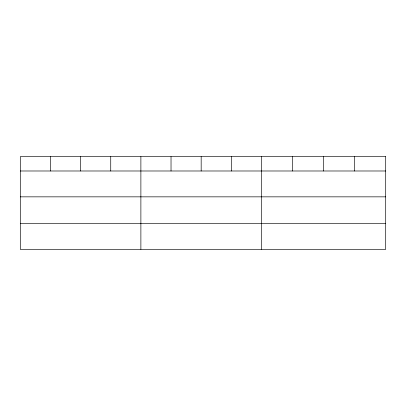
<?xml version="1.0" encoding="UTF-8"?>
<svg xmlns="http://www.w3.org/2000/svg" width="406" height="406" viewBox="0 0 406 406"><rect width="100%" height="100%" fill="white"/><g stroke="black" fill="none" stroke-linecap="round" stroke-linejoin="round"><path stroke-width="0.61" d="M20.3 170.987L385.7 170.987M20.3 196.849L385.7 196.849M20.3 223.493L385.7 223.493M354.641 156.645L354.641 170.987M323.582 156.645L323.582 170.987M292.523 156.645L292.523 170.987M261.464 156.645L261.464 249.355M231.318 156.645L231.318 170.987M201.173 156.645L201.173 170.987M171.027 156.645L171.027 170.987M140.882 156.645L140.882 249.355M110.736 156.645L110.736 170.987M80.591 156.645L80.591 170.987M50.445 156.645L50.445 170.987M385.7 156.645L20.3 156.645L20.3 249.355L385.7 249.355L385.7 156.645"/></g></svg>
